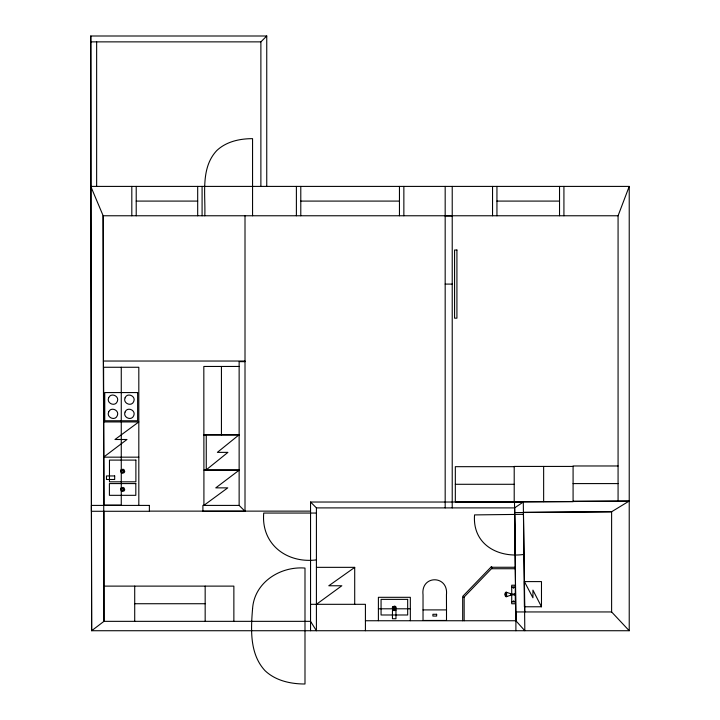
<?xml version="1.0" encoding="UTF-8"?>
<svg xmlns="http://www.w3.org/2000/svg" width="720" height="720" viewBox="0 0 720 720"><rect width="100%" height="100%" fill="white"/><g stroke="black" fill="none" stroke-linecap="round" stroke-linejoin="round"><path stroke-width="1.08" d="M618.075 501.192L618.075 215.766L629.226 186.408L90.774 186.408L90.774 36L266.751 36L266.751 186.408M260.883 186.408L260.883 41.868L266.751 36M206.091 469.98L227.925 452.367L217.359 452.367L239.139 434.754L203.913 434.754M203.913 505.35L227.754 487.863L215.775 487.863L239.139 470.187L203.913 470.187L203.913 505.413M316.422 604.314L341.82 585.765L328.797 585.765L354.708 567.405M523.305 502.029L514.575 507.897L515.898 620.748L524.826 630.729L523.305 502.029L310.545 502.029L310.545 630.729M523.458 514.332L474.552 514.908C472.284 544.311 497.844 558.162 523.926 554.427M90.774 41.868L260.883 41.868M136.215 201.087L197.685 201.087M300.789 201.087L399.456 201.087M496.944 201.087L559.53 201.087M618.075 215.766L103.158 215.766L90.774 186.408L91.647 630.729L629.226 630.729L629.226 186.408M445.176 215.955L452.223 215.955M445.176 284.094L452.223 284.094M90.774 36L91.647 630.729L103.959 621.342L103.158 215.766L103.374 361.035L245.007 361.035M245.007 361.656L239.139 361.656L239.139 505.413L245.007 511.281L202.905 511.281L202.905 505.413L239.139 505.413M239.049 366.453L203.823 366.453L203.913 469.98L239.139 469.98M103.599 421.938L138.816 421.938L114.984 439.497L126.963 439.497L103.599 457.164L138.816 457.164M203.823 434.961L239.049 434.961M618.075 465.975L573.084 465.975L573.084 501.651L514.206 501.651M573.084 466.425L514.206 466.425L514.206 501.903L455.328 501.903L455.328 466.677L514.206 466.677M573.084 483.588L618.075 483.588M455.328 484.29L514.206 484.29M573.084 501.192L629.226 501.183M103.653 505.098L121.266 505.098L121.266 367.263M310.545 502.029L316.413 507.897L514.647 507.897L515.898 620.748L365.418 620.748M149.373 511.128L310.545 511.128M316.413 513.054L263.718 513.054C261 544.302 286.866 563.661 316.413 559.89M316.422 567.342L354.708 567.342L354.708 604.314M524.394 581.598L541.476 581.598L541.476 606.771L524.394 606.771L524.394 581.598L532.935 597.798L532.935 590.112L541.476 606.771M103.923 586.116L233.865 586.116L233.865 621.342M511.713 587.088L515.295 587.088M515.295 593.667C511.677 595.161 508.626 592.38 505.566 592.281L504.729 594.27L505.566 596.628C508.662 596.7 511.632 593.559 515.295 595.251M511.713 601.767L515.295 601.821M134.712 603.729L205.164 603.729M310.545 604.314L365.418 604.314L365.418 630.729M378.396 608.796L410.337 608.796M423.027 609.903L446.508 609.903L446.499 620.46L423.027 620.46L423.027 594.783C420.642 574.713 448.659 574.866 446.445 594.783L446.508 609.903M629.226 630.729L611.613 611.946L515.898 611.946L515.898 630.729M524.826 611.946L523.449 512.307L611.613 511.758L629.226 501.03L514.503 502.029L514.593 512.595L611.613 511.758L611.613 611.946M514.647 514.44L515.124 554.535M103.374 361.035L103.959 505.413M563.922 186.408L563.922 215.766M559.53 186.408L559.53 215.766M543.645 466.425L543.645 501.651M511.713 593.667L511.713 585.216L515.295 585.216L515.295 603.765L511.713 603.765L511.713 595.251M510.597 593.667L510.597 595.251M496.944 186.408L496.944 215.766M492.543 186.408L492.543 215.766M464.148 620.748L464.148 597.429L462.681 597.429L462.681 620.748M452.223 186.408L452.223 507.897M445.176 186.408L445.176 507.897M410.337 620.676L410.337 597.312L378.396 597.312L378.396 620.676M403.857 186.408L403.857 215.766M399.456 186.408L399.456 215.766M316.413 507.897L316.413 630.729L310.545 621.342L103.923 621.342L103.959 511.281M300.789 186.408L300.789 215.766M296.388 186.408L296.388 215.766M252.567 215.766L252.558 138.654C239.787 138.645 226.269 141.543 216.747 150.588C200.376 168.057 205.632 194.211 204.804 215.766M245.007 215.766L245.007 511.281M221.436 366.453L221.436 434.961M206.262 434.754L206.262 469.98M205.164 586.116L205.164 621.342M202.086 186.408L202.086 215.766M197.685 186.408L197.685 215.766M138.816 505.413L138.816 367.263L103.599 367.263L103.599 505.413M136.215 186.408L136.215 215.766M134.712 586.116L134.712 621.342M131.814 186.408L131.814 215.766M96.642 41.868L96.642 186.408M252.558 608.85C250.803 629.766 249.678 654.183 265.041 670.68C275.661 680.778 290.745 684.009 304.992 684L304.992 568.071C280.152 566.064 254.214 582.471 252.558 608.85M108.648 397.827C106.146 403.182 115.101 407.25 117.297 401.49C119.799 396.144 110.835 392.076 108.648 397.827M125.082 397.827C122.58 403.182 131.544 407.25 133.74 401.49C136.242 396.144 127.278 392.076 125.082 397.827M108.648 412.011C106.146 417.357 115.101 421.425 117.297 415.665C119.799 410.319 110.835 406.242 108.648 412.011M125.082 412.011C122.58 417.357 131.544 421.425 133.74 415.665C136.242 410.319 127.278 406.242 125.082 412.011M513.216 587.835C514.26 588.834 513.369 585.99 513.216 587.835M513.54 601.587C512.586 601.506 514.233 600.03 513.54 601.587M505.998 592.758L505.503 594.9L506.601 596.835L506.601 592.083L505.998 592.758M121.221 469.8L120.618 470.889L121.221 472.707L122.31 473.31L124.128 472.707L124.731 471.618L124.128 469.8L123.039 469.197L121.221 469.8M121.842 470.421L121.842 472.077L123.507 472.077L123.507 470.421L121.842 470.421M121.221 487.998L120.618 489.087L121.221 490.905L122.31 491.508L124.128 490.905L124.731 489.816L124.128 487.998L123.039 487.395L121.221 487.998M121.842 488.619L121.842 490.284L123.507 490.284L123.507 488.619L121.842 488.619M392.913 606.681L392.319 607.77L392.913 609.588L394.002 610.191L395.82 609.588L396.423 608.499L395.82 606.681L394.731 606.078L392.913 606.681M393.534 607.302L393.534 608.967L395.199 608.967L395.199 607.302L393.534 607.302M491.364 566.712L462.681 596.412L463.743 597.429L492.417 567.729L491.364 566.712M456.921 250.02L454.572 250.02L454.572 318.168L456.921 318.168L456.921 250.02M137.628 392.571L104.751 392.571L104.751 420.768L137.628 420.768L137.628 392.571M135.882 460.098L109.467 460.098L109.467 481.824L135.882 481.824L135.882 460.098M114.687 475.947L106.47 475.947L106.47 479.475L114.687 479.475L114.687 475.947M135.819 483.579L109.404 483.579L109.404 495.324L135.819 495.324L135.819 483.579M149.373 505.413L91.413 505.413L91.413 511.281L149.373 511.281L149.373 505.413M515.277 567.261L491.958 567.261L491.958 568.728L515.277 568.728L515.277 567.261M407.673 599.373L381.069 599.373L381.069 614.988L407.673 614.988L407.673 599.373M395.964 610.515L392.445 610.515L392.445 618.732L395.964 618.732L395.964 610.515M436.635 614.286L432.9 614.286L432.9 616.068L436.635 616.068L436.635 614.286"/></g></svg>
